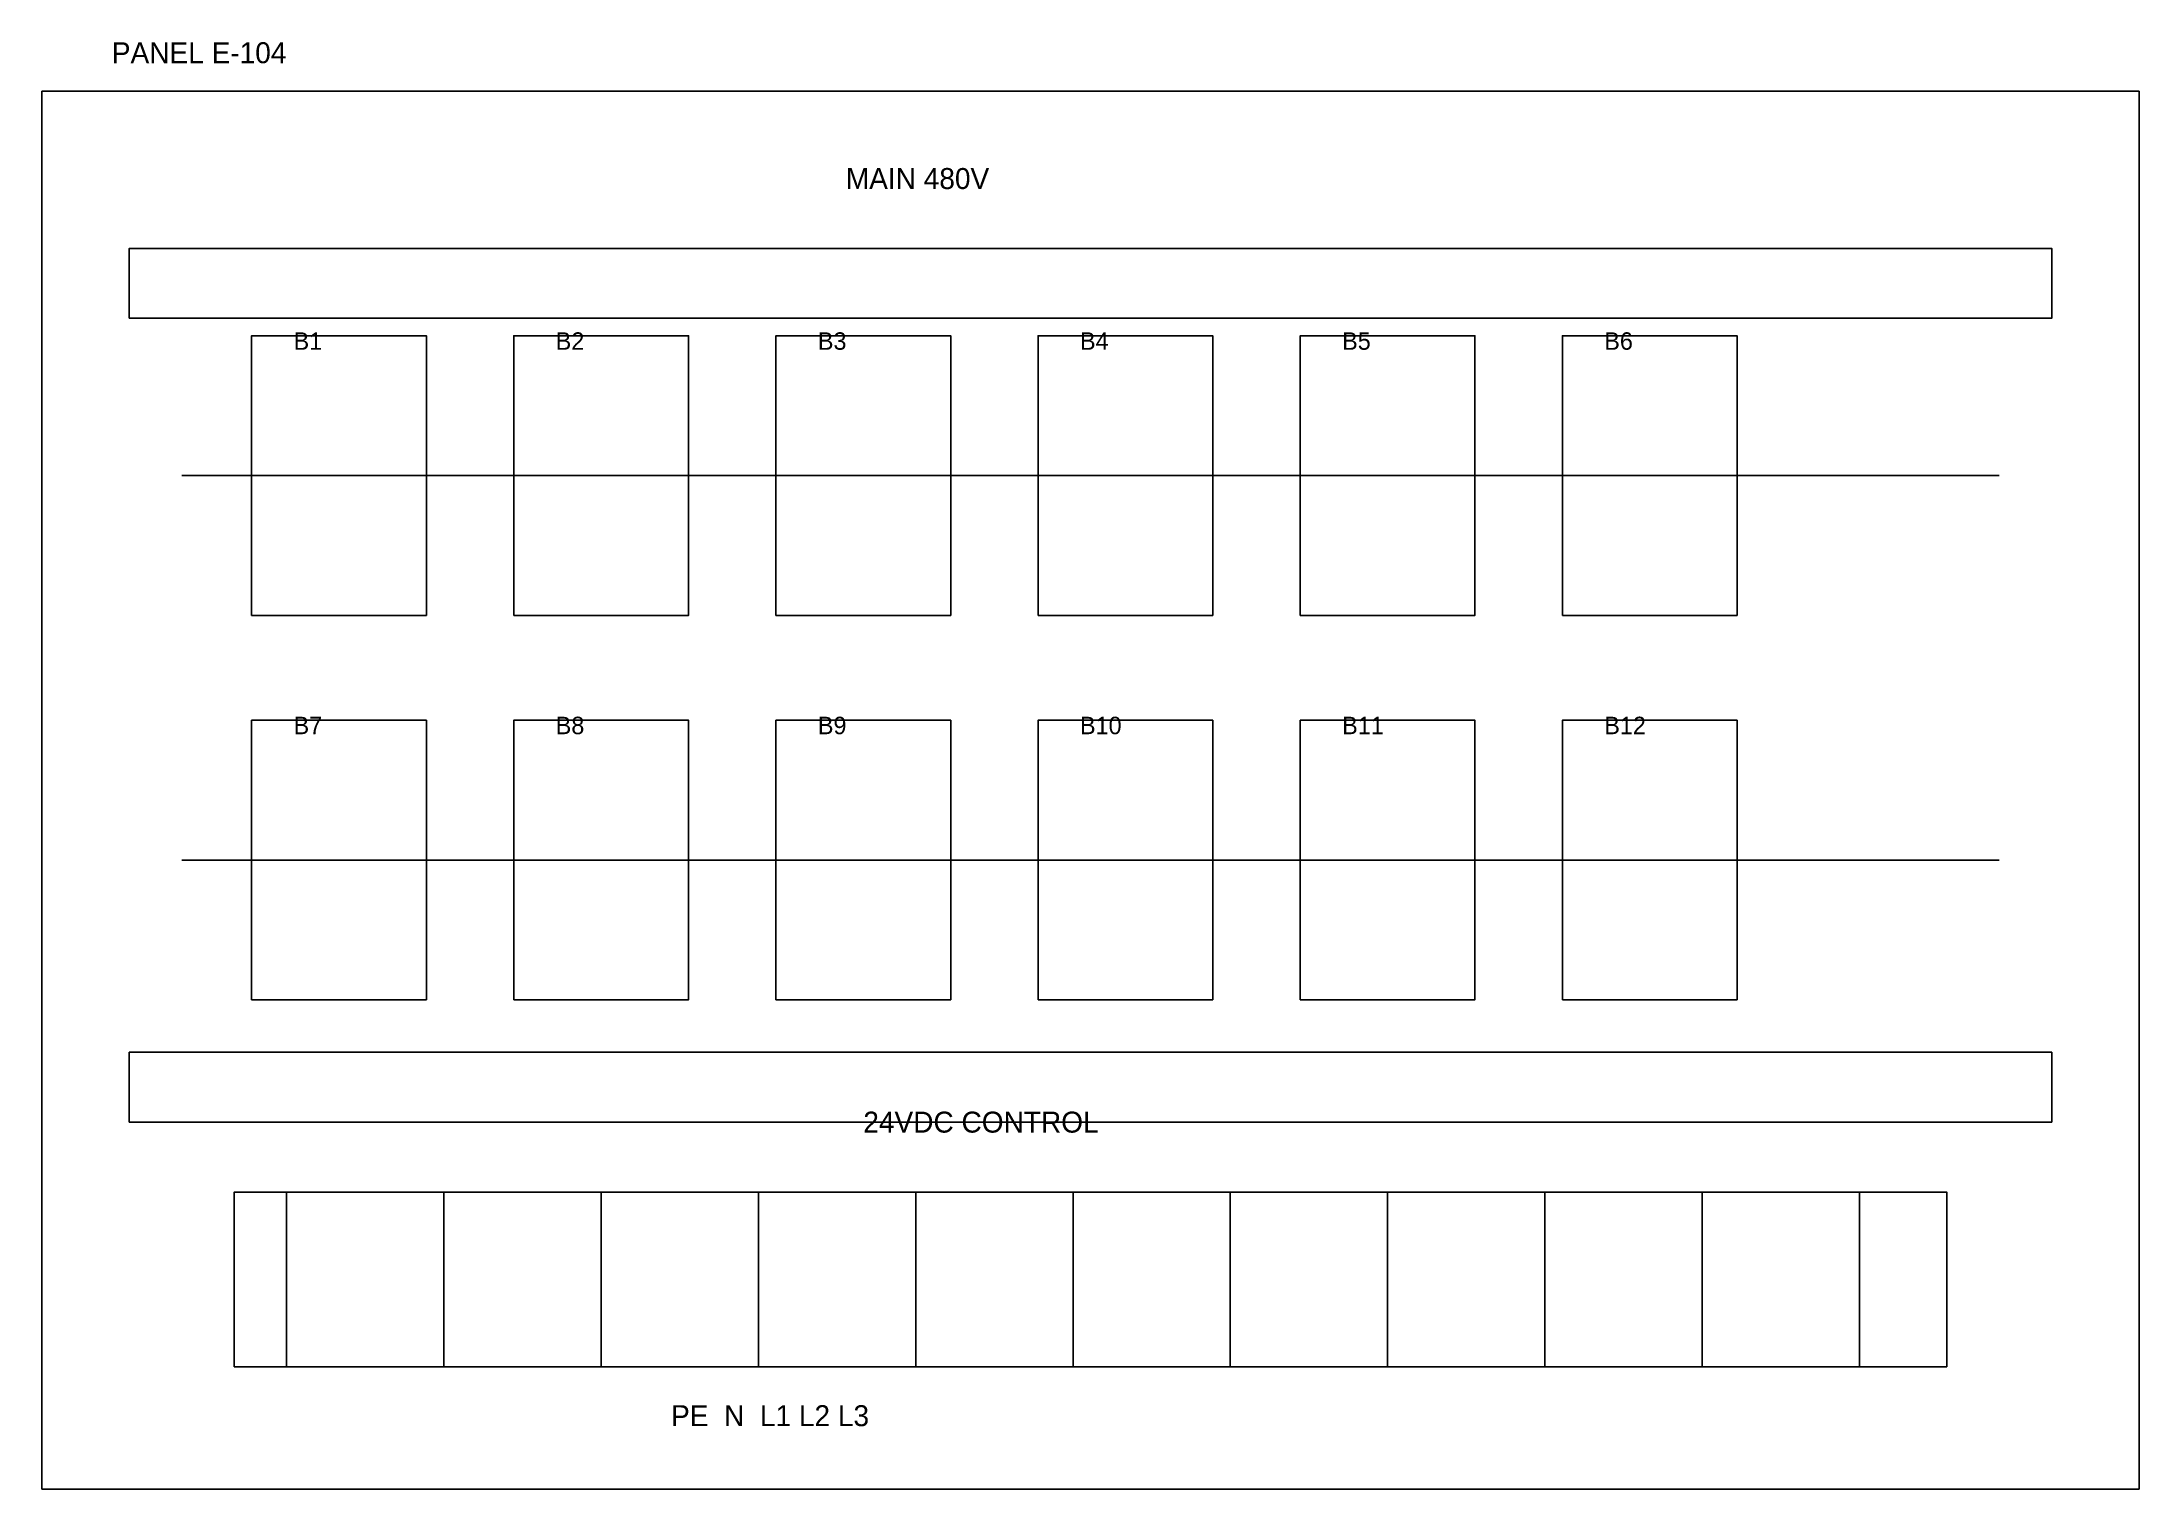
# Model space of a CAD drawing. Header units: millimetres. Extents: x 0 to 600, y 0 to 414.
import ezdxf

# ---------------------------------------------------------------- set-up
doc = ezdxf.new("R2010")
doc.units = ezdxf.units.MM
for name, color, linetype in [('BREAKERS', 2, 'CONTINUOUS'), ('PANEL', 7, 'CONTINUOUS'), ('RAIL', 5, 'CONTINUOUS'), ('TERM', 3, 'CONTINUOUS'), ('TEXT', 7, 'CONTINUOUS'), ('WIRE', 4, 'CONTINUOUS')]:
    doc.layers.add(name, color=color, linetype=linetype)

msp = doc.modelspace()

# ---------------------------------------------------------------- linework, layer by layer
at = {"layer": 'BREAKERS'}
for points in [[(60, 250), (110, 250), (110, 330), (60, 330)], [(135, 250), (185, 250), (185, 330), (135, 330)], [(210, 250), (260, 250), (260, 330), (210, 330)], [(285, 250), (335, 250), (335, 330), (285, 330)], [(360, 250), (410, 250), (410, 330), (360, 330)], [(435, 250), (485, 250), (485, 330), (435, 330)], [(60, 140), (110, 140), (110, 220), (60, 220)], [(135, 140), (185, 140), (185, 220), (135, 220)], [(210, 140), (260, 140), (260, 220), (210, 220)], [(285, 140), (335, 140), (335, 220), (285, 220)], [(360, 140), (410, 140), (410, 220), (360, 220)], [(435, 140), (485, 140), (485, 220), (435, 220)]]:
    msp.add_lwpolyline(points, close=True, dxfattribs=at)
at = {"layer": 'PANEL'}
msp.add_lwpolyline([(0, 0), (600, 0), (600, 400), (0, 400)], close=True, dxfattribs=at)
at = {"layer": 'RAIL'}
for p, q in [((40, 290), (560, 290)), ((40, 180), (560, 180))]:
    msp.add_line(p, q, dxfattribs=at)
at = {"layer": 'TERM'}
for p, q in [((70, 35), (70, 85)), ((115, 35), (115, 85)), ((160, 35), (160, 85)), ((205, 35), (205, 85)), ((250, 35), (250, 85)), ((295, 35), (295, 85)), ((340, 35), (340, 85)), ((385, 35), (385, 85)), ((430, 35), (430, 85)), ((475, 35), (475, 85)), ((520, 35), (520, 85))]:
    msp.add_line(p, q, dxfattribs=at)
msp.add_lwpolyline([(55, 35), (545, 35), (545, 85), (55, 85)], close=True, dxfattribs=at)
at = {"layer": 'WIRE'}
for points in [[(25, 335), (575, 335), (575, 355), (25, 355)], [(25, 105), (575, 105), (575, 125), (25, 125)]]:
    msp.add_lwpolyline(points, close=True, dxfattribs=at)

# ---------------------------------------------------------------- texts
at = {"layer": 'TEXT'}
for s, height, p in [('PANEL E-104', 6, (20, 408)), ('MAIN 480V', 6, (230, 372)), ('B1', 5, (72, 326)), ('B2', 5, (147, 326)), ('B3', 5, (222, 326)), ('B4', 5, (297, 326)), ('B5', 5, (372, 326)), ('B6', 5, (447, 326)), ('B7', 5, (72, 216)), ('B8', 5, (147, 216)), ('B9', 5, (222, 216)), ('B10', 5, (297, 216)), ('B11', 5, (372, 216)), ('B12', 5, (447, 216)), ('24VDC CONTROL', 6, (235, 102)), ('PE  N  L1 L2 L3', 6, (180, 18))]:
    msp.add_text(s, height=height, dxfattribs=at).set_placement(p)

doc.saveas('drawing.dxf')
